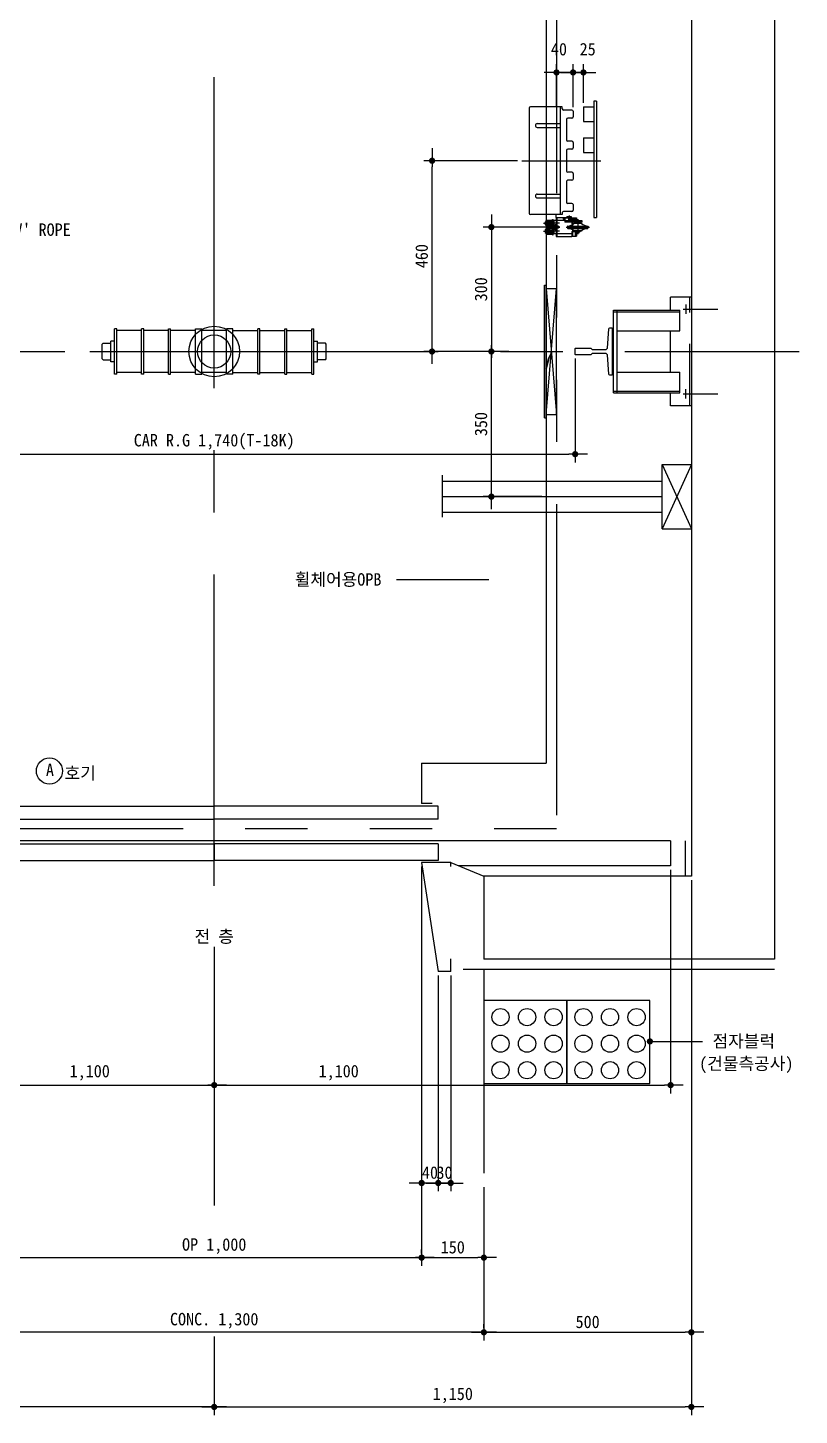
# Model space of a CAD drawing. Extents: x -9109 to 174251, y 57759 to 115528.
# Drawn here: x 127165 to 129024, y 110092 to 113437 of the extents above; entities that cross this region are included whole.
import ezdxf
from ezdxf.enums import TextEntityAlignment as Align

# ---------------------------------------------------------------- set-up
doc = ezdxf.new("R2010")
doc.units = 0
doc.header["$LTSCALE"] = 600
doc.header["$MEASUREMENT"] = 0
for name, pattern in [('CENTER', [2, 1.25, -0.25, 0.25, -0.25]), ('HIDDEN', [0.375, 0.25, -0.125]), ('PHANTOM', [2.5, 1.25, -0.25, 0.25, -0.25, 0.25, -0.25])]:
    doc.linetypes.add(name, pattern=pattern)
doc.layers.get('0').update_dxf_attribs({"linetype": 'CONTINUOUS'})
for name, color, linetype in [('1', 3, 'CONTINUOUS'), ('2', 4, 'HIDDEN'), ('3', 1, 'CENTER'), ('4', 6, 'PHANTOM'), ('6', 2, 'CONTINUOUS'), ('7', 7, 'CONTINUOUS'), ('A-DIMS', 7, 'CONTINUOUS')]:
    doc.layers.add(name, color=color, linetype=linetype)
doc.layers.add('A-MKXS-LEAD', color=7, linetype='CONTINUOUS', lineweight=25)
doc.layers.add('A-MKXS-TEXT1', color=3, linetype='CONTINUOUS', lineweight=25)
doc.styles.add('HY울릉도L', font='')
doc.styles.add('돋움체', font='')
doc.styles.get('HY울릉도L').set_extended_font_data('Dotum')
doc.styles.get('돋움체').set_extended_font_data('DotumChe')
doc.dimstyles.new('CDIM', dxfattribs={"dimtxt": 3, "dimasz": 1.5, "dimexe": 2, "dimexo": 1, "dimgap": 1, "dimtad": 1, "dimdec": 0, "dimrnd": 0.5, "dimzin": 0, "dimdsep": 32, "dimlunit": 6, "dimtxsty": 'HY울릉도L', "dimblk1": '_CIDOT', "dimblk2": '_CIDOT', "dimsah": 1, "dimcen": 5.5, "dimclrd": 2, "dimclre": 2, "dimclrt": 7, "dimadec": 0, "dimazin": 0, "dimtfac": 1, "dimtdec": 0, "dimtix": 1, "dimtmove": 2, "dimatfit": 1, "dimldrblk": '_CIDOT', "dimfxl": 1, "dimtolj": 1, "dimtzin": 0, "dimlwd": -1, "dimarcsym": 0})

# ---------------------------------------------------------------- blocks, each defined once
blk = doc.blocks.new('_CIDOT')
at = {"color": 0, "linetype": 'ByBlock'}
blk.add_line((2, 0), (-1, 0), dxfattribs=at)
at = {"color": 0, "linetype": 'ByBlock', "const_width": 0.5}
blk.add_lwpolyline([(-0.25, 0, 1), (0.25, 0, 1)], format="xyb", close=True, dxfattribs=at)
blk = doc.blocks.new('*D472')
at = {"layer": 'A-DIMS', "lineweight": -2, "transparency": 16777216}
for p, q in [((126744.4, 112639.6), (126744.4, 112389)), ((128484.4, 112639.6), (128484.4, 112389))]:
    blk.add_line(p, q, dxfattribs=at)
at = {"layer": 'A-DIMS', "transparency": 16777216}
blk.add_line((126759.4, 112409), (128469.4, 112409), dxfattribs=at)
at = {"layer": 'A-DIMS', "transparency": 16777216, "xscale": 15, "yscale": 15, "zscale": 15, "rotation": 180}
blk.add_blockref('_CIDOT', (126744.4, 112409), dxfattribs=at)
at = {"layer": 'A-DIMS', "transparency": 16777216, "xscale": 15, "yscale": 15, "zscale": 15}
blk.add_blockref('_CIDOT', (128484.4, 112409), dxfattribs=at)
at = {"layer": 'A-DIMS', "color": 3, "transparency": 16777216, "insert": (127614.4, 112438.7), "char_height": 30, "attachment_point": 5, "style": '돋움체'}
blk.add_mtext('\\A1;{\\C7;CAR R.G 1,740(T-18K)}', dxfattribs=at)
blk = doc.blocks.new('*D474')
at = {"layer": 'A-DIMS', "lineweight": -2, "transparency": 16777216}
for p, q in [((128429.4, 112956.6), (128262.4, 112956.6)), ((128324.1, 112656.6), (128262.4, 112656.6))]:
    blk.add_line(p, q, dxfattribs=at)
at = {"layer": 'A-DIMS', "transparency": 16777216}
blk.add_line((128282.4, 112941.6), (128282.4, 112671.6), dxfattribs=at)
at = {"layer": 'A-DIMS', "transparency": 16777216, "xscale": 15, "yscale": 15, "zscale": 15}
for p, rotation in [((128282.4, 112956.6), 90), ((128282.4, 112656.6), 270)]:
    blk.add_blockref('_CIDOT', p, dxfattribs=dict(at, rotation=rotation))
at = {"layer": 'A-DIMS', "color": 3, "transparency": 16777216, "insert": (128257.4, 112806.6), "char_height": 30, "attachment_point": 5, "rotation": 90, "style": '돋움체'}
blk.add_mtext('\\A1;300', dxfattribs=at)
blk = doc.blocks.new('*D475')
at = {"layer": 'A-DIMS', "lineweight": -2, "transparency": 16777216}
for p, q in [((128345.6, 113116.6), (128119.5, 113116.6)), ((128324.1, 112656.6), (128119.5, 112656.6))]:
    blk.add_line(p, q, dxfattribs=at)
at = {"layer": 'A-DIMS', "transparency": 16777216}
blk.add_line((128139.5, 112671.6), (128139.5, 113101.6), dxfattribs=at)
at = {"layer": 'A-DIMS', "transparency": 16777216, "xscale": 15, "yscale": 15, "zscale": 15}
for p, rotation in [((128139.5, 113116.6), 90), ((128139.5, 112656.6), 270)]:
    blk.add_blockref('_CIDOT', p, dxfattribs=dict(at, rotation=rotation))
at = {"layer": 'A-DIMS', "color": 3, "transparency": 16777216, "insert": (128114.5, 112886.6), "char_height": 30, "attachment_point": 5, "rotation": 90, "style": '돋움체'}
blk.add_mtext('\\A1;460', dxfattribs=at)
blk = doc.blocks.new('*D936')
at = {"layer": 'A-DIMS', "transparency": 16777216}
for p, q in [((-15, 672.9), (-30, 672.9)), ((40, 672.9), (0, 672.9)), ((55, 672.9), (70, 672.9))]:
    blk.add_line(p, q, dxfattribs=at)
at = {"layer": 'A-DIMS', "lineweight": -2, "transparency": 16777216}
for p, q in [((0, 589.3), (0, 692.9)), ((40, 589.3), (40, 692.9))]:
    blk.add_line(p, q, dxfattribs=at)
at = {"layer": 'A-DIMS', "transparency": 16777216, "xscale": 15, "yscale": 15, "zscale": 15}
blk.add_blockref('_CIDOT', (0, 672.9), dxfattribs=at)
at = {"layer": 'A-DIMS', "transparency": 16777216, "xscale": 15, "yscale": 15, "zscale": 15, "rotation": 180}
blk.add_blockref('_CIDOT', (40, 672.9), dxfattribs=at)
at = {"layer": 'A-DIMS', "color": 3, "transparency": 16777216, "insert": (5.9, 728.8), "char_height": 30, "attachment_point": 5, "style": '돋움체'}
blk.add_mtext('\\A1;40', dxfattribs=at)
blk = doc.blocks.new('*D937')
at = {"layer": 'A-DIMS', "transparency": 16777216}
for p, q in [((25, 672.9), (10, 672.9)), ((40, 672.9), (65, 672.9)), ((80, 672.9), (95, 672.9))]:
    blk.add_line(p, q, dxfattribs=at)
at = {"layer": 'A-DIMS', "lineweight": -2, "transparency": 16777216}
for p, q in [((40, 589.2), (40, 692.9)), ((65, 600), (65, 692.9))]:
    blk.add_line(p, q, dxfattribs=at)
at = {"layer": 'A-DIMS', "transparency": 16777216, "xscale": 15, "yscale": 15, "zscale": 15}
blk.add_blockref('_CIDOT', (40, 672.9), dxfattribs=at)
at = {"layer": 'A-DIMS', "transparency": 16777216, "xscale": 15, "yscale": 15, "zscale": 15, "rotation": 180}
blk.add_blockref('_CIDOT', (65, 672.9), dxfattribs=at)
at = {"layer": 'A-DIMS', "color": 3, "transparency": 16777216, "insert": (75.1, 728.8), "char_height": 30, "attachment_point": 5, "style": '돋움체'}
blk.add_mtext('\\A1;25', dxfattribs=at)
blk = doc.blocks.new('*D455')
at = {"layer": 'A-DIMS', "lineweight": -2, "transparency": 16777216}
for p, q in [((128114.4, 111364.6), (128114.4, 110451.6)), ((128264.4, 110641.6), (128264.4, 110451.6))]:
    blk.add_line(p, q, dxfattribs=at)
at = {"layer": 'A-DIMS', "transparency": 16777216}
blk.add_line((128129.4, 110471.6), (128249.4, 110471.6), dxfattribs=at)
at = {"layer": 'A-DIMS', "transparency": 16777216, "xscale": 15, "yscale": 15, "zscale": 15, "rotation": 180}
blk.add_blockref('_CIDOT', (128114.4, 110471.6), dxfattribs=at)
at = {"layer": 'A-DIMS', "transparency": 16777216, "xscale": 15, "yscale": 15, "zscale": 15}
blk.add_blockref('_CIDOT', (128264.4, 110471.6), dxfattribs=at)
at = {"layer": 'A-DIMS', "color": 3, "transparency": 16777216, "insert": (128189.4, 110496.6), "char_height": 30, "attachment_point": 5, "style": '돋움체'}
blk.add_mtext('\\A1;150', dxfattribs=at)
blk = doc.blocks.new('*D480')
at = {"layer": 'A-DIMS', "lineweight": -2, "transparency": 16777216}
for p, q in [((126964.4, 110641.6), (126964.4, 110271.6)), ((128264.4, 110641.6), (128264.4, 110271.6))]:
    blk.add_line(p, q, dxfattribs=at)
at = {"layer": 'A-DIMS', "transparency": 16777216}
blk.add_line((128249.4, 110291.6), (126979.4, 110291.6), dxfattribs=at)
at = {"layer": 'A-DIMS', "transparency": 16777216, "xscale": 15, "yscale": 15, "zscale": 15, "rotation": 180}
blk.add_blockref('_CIDOT', (126964.4, 110291.6), dxfattribs=at)
at = {"layer": 'A-DIMS', "transparency": 16777216, "xscale": 15, "yscale": 15, "zscale": 15}
blk.add_blockref('_CIDOT', (128264.4, 110291.6), dxfattribs=at)
at = {"layer": 'A-DIMS', "color": 3, "transparency": 16777216, "insert": (127614.4, 110319.5), "char_height": 30, "attachment_point": 5, "style": '돋움체'}
blk.add_mtext('\\A1;CONC. 1,300', dxfattribs=at)
blk = doc.blocks.new('*D456')
at = {"layer": 'A-DIMS', "lineweight": -2, "transparency": 16777216}
for p, q in [((127114.4, 110481.6), (127114.4, 110491.6)), ((128114.4, 110481.6), (128114.4, 110491.6))]:
    blk.add_line(p, q, dxfattribs=at)
at = {"layer": 'A-DIMS', "transparency": 16777216}
blk.add_line((127129.4, 110471.6), (128099.4, 110471.6), dxfattribs=at)
at = {"layer": 'A-DIMS', "transparency": 16777216, "xscale": 15, "yscale": 15, "zscale": 15, "rotation": 180}
blk.add_blockref('_CIDOT', (127114.4, 110471.6), dxfattribs=at)
at = {"layer": 'A-DIMS', "transparency": 16777216, "xscale": 15, "yscale": 15, "zscale": 15}
blk.add_blockref('_CIDOT', (128114.4, 110471.6), dxfattribs=at)
at = {"layer": 'A-DIMS', "color": 3, "transparency": 16777216, "insert": (127614.4, 110499.5), "char_height": 30, "attachment_point": 5, "style": '돋움체'}
blk.add_mtext('\\A1;OP 1,000', dxfattribs=at)
blk = doc.blocks.new('*D483')
at = {"layer": 'A-DIMS', "lineweight": -2, "transparency": 16777216}
for p, q in [((126464.4, 111381.6), (126464.4, 110091.6)), ((127614.4, 110281.4), (127614.4, 110091.6))]:
    blk.add_line(p, q, dxfattribs=at)
at = {"layer": 'A-DIMS', "transparency": 16777216}
blk.add_line((127599.4, 110111.6), (126479.4, 110111.6), dxfattribs=at)
at = {"layer": 'A-DIMS', "transparency": 16777216, "xscale": 15, "yscale": 15, "zscale": 15, "rotation": 180}
blk.add_blockref('_CIDOT', (126464.4, 110111.6), dxfattribs=at)
at = {"layer": 'A-DIMS', "transparency": 16777216, "xscale": 15, "yscale": 15, "zscale": 15}
blk.add_blockref('_CIDOT', (127614.4, 110111.6), dxfattribs=at)
at = {"layer": 'A-DIMS', "color": 3, "transparency": 16777216, "insert": (127039.4, 110139.4), "char_height": 30, "attachment_point": 5, "style": '돋움체'}
blk.add_mtext('\\A1;1,150', dxfattribs=at)
blk = doc.blocks.new('*D457')
at = {"layer": 'A-DIMS', "lineweight": -2, "transparency": 16777216}
for p, q in [((128764.4, 111381.6), (128764.4, 110271.6)), ((128264.4, 110301.6), (128264.4, 110311.6))]:
    blk.add_line(p, q, dxfattribs=at)
at = {"layer": 'A-DIMS', "transparency": 16777216}
blk.add_line((128279.4, 110291.6), (128749.4, 110291.6), dxfattribs=at)
at = {"layer": 'A-DIMS', "transparency": 16777216, "xscale": 15, "yscale": 15, "zscale": 15, "rotation": 180}
blk.add_blockref('_CIDOT', (128264.4, 110291.6), dxfattribs=at)
at = {"layer": 'A-DIMS', "transparency": 16777216, "xscale": 15, "yscale": 15, "zscale": 15}
blk.add_blockref('_CIDOT', (128764.4, 110291.6), dxfattribs=at)
at = {"layer": 'A-DIMS', "color": 3, "transparency": 16777216, "insert": (128514.4, 110316.6), "char_height": 30, "attachment_point": 5, "style": '돋움체'}
blk.add_mtext('\\A1;500', dxfattribs=at)
blk = doc.blocks.new('*D460')
at = {"layer": 'A-DIMS', "lineweight": -2, "transparency": 16777216}
for p, q in [((128154.4, 111151.8), (128154.4, 110631.6)), ((128184.4, 111151.8), (128184.4, 110631.6))]:
    blk.add_line(p, q, dxfattribs=at)
at = {"layer": 'A-DIMS', "transparency": 16777216}
for p, q in [((128139.4, 110651.6), (128124.4, 110651.6)), ((128154.4, 110651.6), (128184.4, 110651.6)), ((128199.4, 110651.6), (128214.4, 110651.6))]:
    blk.add_line(p, q, dxfattribs=at)
at = {"layer": 'A-DIMS', "transparency": 16777216, "xscale": 15, "yscale": 15, "zscale": 15}
blk.add_blockref('_CIDOT', (128154.4, 110651.6), dxfattribs=at)
at = {"layer": 'A-DIMS', "transparency": 16777216, "xscale": 15, "yscale": 15, "zscale": 15, "rotation": 180}
blk.add_blockref('_CIDOT', (128184.4, 110651.6), dxfattribs=at)
at = {"layer": 'A-DIMS', "color": 3, "transparency": 16777216, "insert": (128169.4, 110676.6), "char_height": 30, "attachment_point": 5, "style": '돋움체'}
blk.add_mtext('\\A1;30', dxfattribs=at)
blk = doc.blocks.new('*D461')
at = {"layer": 'A-DIMS', "lineweight": -2, "transparency": 16777216}
for p, q in [((128114.4, 111414.6), (128114.4, 110631.6)), ((128154.4, 111151.8), (128154.4, 110631.6))]:
    blk.add_line(p, q, dxfattribs=at)
at = {"layer": 'A-DIMS', "transparency": 16777216}
for p, q in [((128099.4, 110651.6), (128084.4, 110651.6)), ((128154.4, 110651.6), (128114.4, 110651.6)), ((128169.4, 110651.6), (128184.4, 110651.6))]:
    blk.add_line(p, q, dxfattribs=at)
at = {"layer": 'A-DIMS', "transparency": 16777216, "xscale": 15, "yscale": 15, "zscale": 15}
blk.add_blockref('_CIDOT', (128114.4, 110651.6), dxfattribs=at)
at = {"layer": 'A-DIMS', "transparency": 16777216, "xscale": 15, "yscale": 15, "zscale": 15, "rotation": 180}
blk.add_blockref('_CIDOT', (128154.4, 110651.6), dxfattribs=at)
at = {"layer": 'A-DIMS', "color": 3, "transparency": 16777216, "insert": (128134.4, 110676.6), "char_height": 30, "attachment_point": 5, "style": '돋움체'}
blk.add_mtext('\\A1;40', dxfattribs=at)
blk = doc.blocks.new('18K(89)')
at = {"layer": '1'}
blk.add_lwpolyline([(5.6, -57, 0.396891), (8.1, -54.6), (10.8, -8), (14.1, -4.8), (47.8, -4.8), (51, -8), (88, -8), (89, -7), (89, 7), (88, 8), (51, 8), (47.8, 4.7), (14.1, 4.7), (10.8, 8), (8.1, 54.6, 0.396891), (5.6, 57), (0, 57), (0, -57)], format="xyb", close=True, dxfattribs=at)
blk = doc.blocks.new('6본(GM2)')
at = {"layer": '2'}
for p, q in [((-240, -55), (-240, 55)), ((-235, 55), (-240, 55)), ((-235, -55), (-235, 55)), ((-175, 51), (-235, 51)), ((-175, -55), (-175, 55)), ((-170, 55), (-175, 55)), ((-170, -55), (-170, 55)), ((-110, 51), (-170, 51)), ((-110, -55), (-110, 55)), ((-110, 55), (-105, 55)), ((-105, -55), (-105, 55)), ((-45, 51), (-105, 51)), ((-45, -55), (-45, 55)), ((-45, 55), (-30, 55)), ((-30, -55), (-30, 55)), ((30, 51), (-30, 51)), ((30, -55), (30, 55)), ((45, 55), (30, 55)), ((45, -55), (45, 55)), ((45, 51), (105, 51)), ((105, -55), (105, 55)), ((110, 55), (105, 55)), ((110, -55), (110, 55)), ((110, 51), (170, 51)), ((170, -55), (170, 55)), ((170, 55), (175, 55)), ((175, -55), (175, 55)), ((175, 51), (235, 51)), ((235, -55), (235, 55)), ((235, 55), (240, 55)), ((240, -55), (240, 55)), ((-270, 18), (-268, 20)), ((-270, -18), (-270, 18)), ((-268, 20), (-248.8, 20)), ((-248.8, -25), (-248.8, 25)), ((-240, 25), (-248.8, 25)), ((240, 25), (248.8, 25)), ((248.8, -25), (248.8, 25)), ((268, 20), (248.8, 20)), ((270, 18), (268, 20)), ((270, -18), (270, 18)), ((-268, -20), (-270, -18)), ((-268, -20), (-248.8, -20)), ((-240, -25), (-248.8, -25)), ((240, -25), (248.8, -25)), ((268, -20), (248.8, -20)), ((268, -20), (270, -18)), ((-235, -55), (-240, -55)), ((-175, -51), (-235, -51)), ((-170, -55), (-175, -55)), ((-110, -51), (-170, -51)), ((-110, -55), (-105, -55)), ((-45, -51), (-105, -51)), ((-45, -55), (-30, -55)), ((30, -51), (-30, -51)), ((45, -55), (30, -55)), ((45, -51), (105, -51)), ((110, -55), (105, -55)), ((110, -51), (170, -51)), ((170, -55), (175, -55)), ((175, -51), (235, -51)), ((235, -55), (240, -55))]:
    blk.add_line(p, q, dxfattribs=at)
at = {"layer": '3'}
blk.add_line((-300, 0), (270, 0), dxfattribs=at)
blk = doc.blocks.new('GMCP')
for p, q in [((-35, -77.5), (-35, 77.5)), ((-35, 77.5), (35, 77.5)), ((-35, -77.5), (35, -77.5))]:
    blk.add_line(p, q)
at = {"layer": '1'}
for p, q in [((35, 77.5), (-35, -77.5)), ((-35, 77.5), (35, -77.5))]:
    blk.add_line(p, q, dxfattribs=at)
at = {"layer": '4'}
for p, q in [((-565, -49.7), (-565, 52)), ((-565, 37.5), (-35, 37.5)), ((-565, 0), (-35, 0)), ((-565, -37.5), (-35, -37.5))]:
    blk.add_line(p, q, dxfattribs=at)
blk = doc.blocks.new('*D462')
at = {"layer": 'A-DIMS', "lineweight": -2, "transparency": 16777216}
for p, q in [((128300.1, 112656.6), (128262.4, 112656.6)), ((128404.4, 112306.6), (128262.4, 112306.6))]:
    blk.add_line(p, q, dxfattribs=at)
at = {"layer": 'A-DIMS', "transparency": 16777216}
blk.add_line((128282.4, 112321.6), (128282.4, 112641.6), dxfattribs=at)
at = {"layer": 'A-DIMS', "transparency": 16777216, "xscale": 15, "yscale": 15, "zscale": 15}
for p, rotation in [((128282.4, 112656.6), 90), ((128282.4, 112306.6), 270)]:
    blk.add_blockref('_CIDOT', p, dxfattribs=dict(at, rotation=rotation))
at = {"layer": 'A-DIMS', "color": 3, "transparency": 16777216, "insert": (128257.4, 112481.6), "char_height": 30, "attachment_point": 5, "rotation": 90, "style": '돋움체'}
blk.add_mtext('\\A1;350', dxfattribs=at)
blk = doc.blocks.new('*D463')
at = {"layer": 'A-DIMS', "lineweight": -2, "transparency": 16777216}
for p, q in [((128764.4, 111381.6), (128764.4, 110091.6)), ((127614.4, 110281.4), (127614.4, 110091.6))]:
    blk.add_line(p, q, dxfattribs=at)
at = {"layer": 'A-DIMS', "transparency": 16777216}
blk.add_line((127629.4, 110111.6), (128749.4, 110111.6), dxfattribs=at)
at = {"layer": 'A-DIMS', "transparency": 16777216, "xscale": 15, "yscale": 15, "zscale": 15, "rotation": 180}
blk.add_blockref('_CIDOT', (127614.4, 110111.6), dxfattribs=at)
at = {"layer": 'A-DIMS', "transparency": 16777216, "xscale": 15, "yscale": 15, "zscale": 15}
blk.add_blockref('_CIDOT', (128764.4, 110111.6), dxfattribs=at)
at = {"layer": 'A-DIMS', "color": 3, "transparency": 16777216, "insert": (128189.4, 110139.4), "char_height": 30, "attachment_point": 5, "style": '돋움체'}
blk.add_mtext('\\A1;1,150', dxfattribs=at)
blk = doc.blocks.new('*D466')
at = {"layer": 'A-DIMS', "lineweight": -2, "transparency": 16777216}
for p, q in [((126514.4, 111406.6), (126514.4, 110867.6)), ((127614.4, 111221.2), (127614.4, 110867.6))]:
    blk.add_line(p, q, dxfattribs=at)
at = {"layer": 'A-DIMS', "transparency": 16777216}
blk.add_line((126529.4, 110887.6), (127599.4, 110887.6), dxfattribs=at)
at = {"layer": 'A-DIMS', "transparency": 16777216, "xscale": 15, "yscale": 15, "zscale": 15, "rotation": 180}
blk.add_blockref('_CIDOT', (126514.4, 110887.6), dxfattribs=at)
at = {"layer": 'A-DIMS', "transparency": 16777216, "xscale": 15, "yscale": 15, "zscale": 15}
blk.add_blockref('_CIDOT', (127614.4, 110887.6), dxfattribs=at)
at = {"layer": 'A-DIMS', "color": 3, "transparency": 16777216, "insert": (127314.4, 110917.6), "char_height": 30, "attachment_point": 5, "style": '돋움체'}
blk.add_mtext('\\A1;1,100', dxfattribs=at)
blk = doc.blocks.new('*D467')
at = {"layer": 'A-DIMS', "lineweight": -2, "transparency": 16777216}
for p, q in [((128714.4, 111406.6), (128714.4, 110867.6)), ((127614.4, 111221.2), (127614.4, 110867.6))]:
    blk.add_line(p, q, dxfattribs=at)
at = {"layer": 'A-DIMS', "transparency": 16777216}
blk.add_line((127629.4, 110887.6), (128699.4, 110887.6), dxfattribs=at)
at = {"layer": 'A-DIMS', "transparency": 16777216, "xscale": 15, "yscale": 15, "zscale": 15, "rotation": 180}
blk.add_blockref('_CIDOT', (127614.4, 110887.6), dxfattribs=at)
at = {"layer": 'A-DIMS', "transparency": 16777216, "xscale": 15, "yscale": 15, "zscale": 15}
blk.add_blockref('_CIDOT', (128714.4, 110887.6), dxfattribs=at)
at = {"layer": 'A-DIMS', "color": 3, "transparency": 16777216, "insert": (127914.4, 110917.6), "char_height": 30, "attachment_point": 5, "style": '돋움체'}
blk.add_mtext('\\A1;1,100', dxfattribs=at)
blk = doc.blocks.new('35')
at = {"layer": '2'}
blk.add_line((-35, 0), (-35, -85), dxfattribs=at)
blk = doc.blocks.new('CBR')
for p, q in [((0, 131.2), (-50, 131.2)), ((-50, 100), (-50, 131.2)), ((-28, 50), (-28, 100)), ((-50, -50), (-50, 50)), ((-28, -100), (-28, -50)), ((-50, -131.2), (-50, -100)), ((0, -131.2), (-50, -131.2))]:
    blk.add_line(p, q)
at = {"layer": '1', "color": 7}
for p, q in [((64.2, 100.9), (-19.7, 100.9)), ((-13.5, 113.1), (-13.5, 90.5)), ((-13.5, -113.1), (-13.5, -90.5)), ((64.2, -102.8), (-19.7, -102.8))]:
    blk.add_line(p, q, dxfattribs=at)
at = {"layer": '2'}
blk.add_line((-4, -131.2), (-4, 131.2), dxfattribs=at)
blk = doc.blocks.new('HOPB')
at = {"color": 7}
for p, q in [((-4, -160), (-4, 160)), ((-4, -160), (-4, 160)), ((0, -160), (0, 160)), ((0, -160), (0, 160)), ((25, -152), (25, 152))]:
    blk.add_line(p, q, dxfattribs=at)
for p, q in [((-4, 160), (0, 160)), ((0, 152), (25, 152)), ((-4, -160), (0, -160)), ((0, -152), (25, -152))]:
    blk.add_line(p, q)
at = {"layer": '1'}
for p, q in [((0, 152), (25, -152)), ((0, -152), (25, 152))]:
    blk.add_line(p, q, dxfattribs=at)
blk = doc.blocks.new('R2')
at = {"color": 0}
for p, q in [((96, 603.5), (90, 603.5)), ((90, 603.5), (90, 322.8)), ((96, 603.5), (96, 322.8)), ((-66, 587), (-66, 333)), ((14, 590), (-63, 590)), ((9, 590), (9, 330)), ((14, 585.2), (14, 590)), ((37, 582.2), (17, 582.2)), ((37, 582.2), (27, 582.2)), ((40, 579.2), (40, 565.8)), ((65, 590), (65, 555)), ((65, 590), (90, 590)), ((90, 590), (90, 555)), ((-46.5, 549.5), (9, 549.5)), ((-46.5, 540.5), (9, 540.5)), ((24, 559.8), (24, 510.2)), ((37, 562.8), (27, 562.8)), ((37, 562.8), (27, 562.8)), ((65, 555), (90, 555)), ((37, 507.2), (27, 507.2)), ((40, 504.2), (40, 490.8)), ((65, 515), (65, 480)), ((65, 515), (90, 515)), ((90, 515), (90, 480)), ((24, 484.8), (24, 435.2)), ((37, 487.8), (27, 487.8)), ((65, 480), (90, 480)), ((24, 409.8), (24, 360.2)), ((37, 432.2), (27, 432.2)), ((37, 412.8), (27, 412.8)), ((40, 429.2), (40, 415.8)), ((-46.5, 379.5), (9, 379.5)), ((-46.5, 370.5), (9, 370.5)), ((14, 334.8), (14, 330)), ((37, 337.8), (17, 337.8)), ((37, 357.2), (27, 357.2)), ((40, 354.2), (40, 340.8)), ((14, 330), (-63, 330))]:
    blk.add_line(p, q, dxfattribs=at)
for p, q in [((-25, 314.5), (-25, 316)), ((-25, 302.7), (-25, 304.2)), ((-24.6, 316.5), (-9.5, 317.5)), ((-24.6, 302.2), (-9.5, 301.2)), ((-20.7, 310.1, 1.1), (-23.3, 310.1, 1.1)), ((-20.7, 308.6, 1.1), (-23.3, 308.6, 1.1)), ((-20.7, 310.1, 1.1), (-20.7, 308.6, 1.1)), ((20.1, 315.9), (-19.9, 315.9)), ((-19.9, 315.9), (-19.9, 311.8)), ((-14.9, 311.8), (-19.9, 311.8)), ((-14.9, 306.8), (-19.9, 306.8)), ((-19.9, 306.8), (-19.9, 302.7)), ((1.1, 302.7), (-19.9, 302.7)), ((-19.7, 312.9), (-9.5, 313.5)), ((-19.7, 311.7), (-8.3, 312.3)), ((-19.7, 307), (-8.3, 306.4)), ((-19.7, 305.8), (-9.5, 305.2)), ((-19.3, 313.9, 1.1), (-18.9, 313.5, 1.1)), ((-19.3, 304.8, 1.1), (-18.9, 305.2, 1.1)), ((-18.9, 313.5, 1.1), (-18.9, 311.3, 1.1)), ((-7.5, 311.3, 0.3), (-18.9, 311.3, 4.2)), ((-7.5, 307.3, 0.3), (-18.9, 307.3, 4.2)), ((-18.9, 307.3, 1.1), (-18.9, 305.2, 1.1)), ((-14.9, 311.8), (-14.9, 306.8)), ((-9.5, 318.5), (-8.3, 318.5)), ((-9.5, 317.5), (-9.5, 318.5)), ((-9.5, 314.6), (-8.3, 314.6)), ((-9.5, 313.5), (-9.5, 314.6)), ((-9.5, 304.1), (-9.5, 305.2)), ((-9.5, 304.1), (-8.3, 304.1)), ((-9.5, 300.2), (-9.5, 301.2)), ((-8.3, 300.2), (-8.3, 318.5)), ((-7, 310.9), (-7.5, 311.3)), ((-7, 307.8), (-7.5, 307.3)), ((-7, 307.8), (-7, 310.9)), ((-6.7, 315.9), (-6.7, 302.7)), ((-5.6, 305.7, 1.4), (-5.1, 305.2, 1.4)), ((-5.1, 302.5, 1.4), (-5.1, 305.2, 1.4)), ((-4.5, 302.5, 5.1), (-5.1, 302.5, 5.3)), ((-3.2, 302.5, 4.7), (-3.6, 302.5, 4.8)), ((4.2, 302.5, 1.7), (-2.1, 302.5, 4.3)), ((-0.5, 323), (-0.5, 277)), ((-0.5, 323), (34.5, 323)), ((1.1, 315.9), (1.1, 283.6)), ((4.9, 301.9, 1.4), (4.2, 302.5, 1.4)), ((4.9, 301.9, 1.4), (4.9, 298.1, 1.4)), ((16.1, 322.5), (16.1, 319.3)), ((16.1, 322.5), (38.5, 322.5)), ((16.1, 319.3), (20.1, 319.3)), ((20.1, 322.5), (20.1, 311.8)), ((62.1, 315), (20.1, 315)), ((62.1, 311.8), (20.1, 311.8)), ((24.6, 325.5), (35.6, 325.5)), ((24.6, 325.5), (24.6, 322.5)), ((26.1, 301.5), (26.1, 298)), ((27.1, 302.5), (75.1, 302.5)), ((28.6, 322.5), (28.6, 315)), ((28.6, 319.3), (36.6, 319.3)), ((28.6, 318.3), (36.6, 318.3)), ((29.6, 314.9), (29.6, 320.2)), ((36.6, 321.2), (30.6, 321.2)), ((36.6, 313.9), (30.6, 313.9)), ((35.6, 325.5), (35.6, 322.5)), ((36.6, 322.1), (36.6, 315)), ((36.6, 322.1), (44.6, 322.1)), ((36.6, 313.9), (36.6, 321.2)), ((36.6, 319.1), (41.6, 319.1)), ((36.6, 316.1), (41.6, 316.1)), ((36.6, 311.8), (36.6, 307.9)), ((36.6, 307.9), (41.3, 307.9)), ((38.5, 322.5), (38.5, 322.1)), ((41.6, 316.1), (41.6, 319.1)), ((60.1, 309.8), (42.1, 309.8)), ((42.1, 309.8), (42.1, 308.5)), ((60.1, 308.8), (42.1, 308.8)), ((44.6, 322.1), (48.1, 322.1)), ((44.6, 322.1), (44.6, 315)), ((44.6, 311.8), (44.6, 309.8)), ((56.6, 311.8), (45.6, 311.8)), ((45.6, 311.8), (45.6, 309.8)), ((48.1, 322.1), (48.1, 315)), ((56.6, 311.8), (56.6, 309.8)), ((60.1, 309.8), (60.1, 308.5)), ((62.1, 311.8), (62.1, 315)), ((76.1, 301.5), (76.1, 298)), ((90, 322.8), (96, 322.8)), ((-25, 295.4), (-25, 296.9)), ((-25, 283.6), (-25, 285.1)), ((-24.6, 297.4), (-9.5, 298.4)), ((-24.6, 283.1), (-9.5, 282.1)), ((-20.7, 291, 1.1), (-23.3, 291, 1.1)), ((-20.7, 289.5, 1.1), (-23.3, 289.5, 1.1)), ((-20.7, 291, 1.1), (-20.7, 289.5, 1.1)), ((1.1, 296.8), (-19.9, 296.8)), ((-19.9, 296.8), (-19.9, 292.7)), ((-14.9, 292.7), (-19.9, 292.7)), ((-19.9, 287.7), (-19.9, 283.6)), ((-14.9, 287.7), (-19.9, 287.7)), ((36.6, 283.6), (-19.9, 283.6)), ((-19.7, 293.8), (-9.5, 294.4)), ((-19.7, 292.6), (-8.3, 293.2)), ((-19.7, 287.9), (-8.3, 287.3)), ((-19.7, 286.7), (-9.5, 286.1)), ((-19.3, 294.8, 1.1), (-18.9, 294.4, 1.1)), ((-19.3, 285.7, 1.1), (-18.9, 286.1, 1.1)), ((-18.9, 294.4, 1.1), (-18.9, 292.2, 1.1)), ((-7.5, 292.2, 0.3), (-18.9, 292.2, 4.2)), ((-7.5, 288.2, 0.3), (-18.9, 288.2, 4.2)), ((-18.9, 288.2, 1.1), (-18.9, 286.1, 1.1)), ((-14.9, 292.7), (-14.9, 287.7)), ((-7.3, 300.9, 1.4), (-10.5, 300.9, 1.4)), ((-7.3, 299, 1.4), (-10.5, 299, 1.4)), ((-9.5, 300.2), (-8.3, 300.2)), ((-9.5, 299.4), (-8.3, 299.4)), ((-9.5, 298.4), (-9.5, 299.4)), ((-9.5, 295.5), (-8.3, 295.5)), ((-9.5, 294.4), (-9.5, 295.5)), ((-9.5, 285), (-9.5, 286.1)), ((-9.5, 285), (-8.3, 285)), ((-9.5, 281.1), (-9.5, 282.1)), ((-9.5, 281.1), (-8.3, 281.1)), ((-8.3, 281.1), (-8.3, 299.4)), ((-7, 291.8), (-7.5, 292.2)), ((-7, 288.7), (-7.5, 288.2)), ((-7.3, 299, 1.4), (-7.3, 300.9, 1.4)), ((-7, 288.7), (-7, 291.8)), ((-6.7, 296.8), (-6.7, 283.6)), ((-5.6, 294.3, 1.4), (-5.1, 294.8, 1.4)), ((-5.1, 294.8, 1.4), (-5.1, 297.5, 1.4)), ((-4.5, 297.5, 5.1), (-5.1, 297.5, 5.3)), ((-3.2, 297.5, 4.7), (-3.6, 297.5, 4.8)), ((4.2, 297.5, 1.7), (-2.1, 297.5, 4.3)), ((-0.5, 277), (34.5, 277)), ((4.9, 298.1, 1.4), (4.2, 297.5, 1.4)), ((27.1, 297), (75.1, 297)), ((36.6, 289.3), (44.6, 289.3)), ((36.6, 289.3), (36.6, 277.9)), ((36.6, 277.9), (44.6, 277.9)), ((42.1, 291.1), (42.1, 289.8)), ((60.1, 290.8), (42.1, 290.8)), ((60.1, 289.8), (42.1, 289.8)), ((44.6, 289.8), (44.6, 277.9)), ((44.6, 277.9), (48.1, 277.9)), ((45.6, 289.8), (45.6, 288.8)), ((56.6, 288.8), (45.6, 288.8)), ((55.6, 288.3), (46.6, 288.3)), ((46.6, 288.3), (46.6, 287.8)), ((55.6, 287.8), (46.6, 287.8)), ((48.1, 288.8), (48.1, 288.3)), ((48.1, 287.8), (48.1, 285.8)), ((49.1, 284.8), (48.1, 285.8)), ((48.1, 285.6), (48.1, 277.9)), ((53.1, 284.8), (49.1, 284.8)), ((54.1, 285.8), (53.1, 284.8)), ((54.1, 288.8), (54.1, 288.3)), ((54.1, 287.8), (54.1, 285.8)), ((55.6, 288.3), (55.6, 287.8)), ((56.6, 289.8), (56.6, 288.8)), ((60.1, 291.1), (60.1, 289.8))]:
    blk.add_line(p, q)
for centre, radius, start, end in [((-63, 587), 3, 90, 180), ((17, 585.2), 3, 180, 270), ((37, 579.2), 3, 0, 90), ((-46.5, 545), 4.5, 90, 270), ((27, 559.8), 3, 90, 180), ((37, 565.8), 3, 270, 0), ((27, 510.2), 3, 180, 270), ((37, 504.2), 3, 0, 90), ((27, 484.8), 3, 90, 180), ((37, 490.8), 3, 270, 0), ((27, 435.2), 3, 180, 270), ((27, 409.8), 3, 90, 180), ((37, 429.2), 3, 0, 90), ((37, 415.8), 3, 270, 0), ((-46.5, 375), 4.5, 90, 270), ((17, 334.8), 3, 90, 180), ((27, 360.2), 3, 180, 270), ((37, 354.2), 3, 0, 90), ((37, 340.8), 3, 270, 0), ((-63, 333), 3, 180, 270)]:
    blk.add_arc(centre, radius, start, end, dxfattribs=at)
for centre, radius, start, end in [((-22.1, 309.3), 5.96, 119.7974, 240.2026), ((-24.5, 316), 0.5, 93.0857, 180), ((-24.5, 302.7), 0.5, 180, 266.9143), ((-18.7, 309.3, 1.1), 4.61, 97.8828, 170.5269), ((-19.7, 309.3), 3.56, 90, 270), ((-18.7, 309.3, 1.1), 4.61, 189.4731, 262.1172), ((-19.7, 309.3), 2.36, 90, 270), ((-4.9, 300, 1.4), 5.77, 97.8828, 170.5269), ((27.1, 301.5), 1, 90, 180), ((23.4, 333.8), 31.5, 276.7434, 306.4626), ((30.6, 320.2), 1, 90, 180), ((30.6, 314.9), 1, 180, 270), ((78.8, 333.8), 31.5, 233.5374, 263.2566), ((75.1, 301.5), 1, 0, 90), ((-22.1, 290.2), 5.96, 119.7974, 240.2026), ((-24.5, 296.9), 0.5, 93.0857, 180), ((-24.5, 283.6), 0.5, 180, 266.9143), ((-18.7, 290.2, 1.1), 4.61, 97.8828, 170.5269), ((-19.7, 290.2), 3.56, 90, 270), ((-18.7, 290.2, 1.1), 4.61, 189.4731, 262.1172), ((-19.7, 290.2), 2.36, 90, 270), ((-4.9, 300, 1.4), 5.77, 189.4731, 262.1172), ((27.1, 298), 1, 180, 270), ((23.4, 265.8), 31.5, 53.5374, 83.2566), ((78.8, 265.8), 31.5, 96.7434, 126.4626), ((75.1, 298), 1, 270, 0)]:
    blk.add_arc(centre, radius, start, end)
at = {"layer": '1', "color": 3}
for p, q in [((-18.9, 311.3, 1.1), (-18.9, 307.3, 1.1)), ((-7, 310.9), (-18.9, 310.9, 1.1)), ((-7, 307.8), (-18.9, 307.8, 1.1)), ((-18.8, 309.3, 1.1), (-18.1, 309.3, 1.1)), ((-18.2, 305.6, 1.1), (-18.8, 309.3, 1.1)), ((-18.1, 309.4, 1.1), (-18.7, 313, 1.1)), ((-18.7, 313, 1.1), (-18.7, 311.3, 1.1)), ((-18.7, 313, 1.1), (-18, 313, 1.1)), ((-17.5, 305.6, 1.1), (-18.2, 305.6, 1.1)), ((-17.4, 309.4, 1.1), (-18.1, 309.4, 1.1)), ((-18.1, 309.3, 1.1), (-17.5, 305.6, 1.1)), ((-18, 313, 1.1), (-17.4, 309.4, 1.1)), ((-17.5, 305.6, 1.1), (-17.5, 307.3, 1.1)), ((-17.4, 314.2), (-16.5, 314.2)), ((-17.4, 304.2), (-17.4, 314.2)), ((-17.4, 304.2), (-16.5, 304.2)), ((-16.5, 314.2), (-16.5, 304.2)), ((-5.1, 297.5, 1.4), (-5.1, 302.5, 1.4)), ((-4.6, 301.9, 1.4), (-5.1, 301.9, 1.4)), ((-4.1, 304.7), (-4.9, 300)), ((-3.2, 304.7), (-4.1, 304.7)), ((-4, 300), (-3.2, 304.7)), ((-3.2, 301.9, 1.4), (-3.7, 301.9, 1.4)), ((-3.2, 306.4), (-3.2, 293.9)), ((-3.2, 306.4), (-2.1, 306.4)), ((-3.2, 304.7), (-3.2, 302.5)), ((-2.1, 293.9), (-2.1, 306.4)), ((4.9, 301.9, 1.4), (-2.1, 301.9, 1.4)), ((-18.9, 292.2, 1.1), (-18.9, 288.2, 1.1)), ((-7, 291.8), (-18.9, 291.8, 1.1)), ((-7, 288.7), (-18.9, 288.7, 1.1)), ((-18.8, 290.2, 1.1), (-18.1, 290.2, 1.1)), ((-18.2, 286.5, 1.1), (-18.8, 290.2, 1.1)), ((-18.1, 290.3, 1.1), (-18.7, 293.9, 1.1)), ((-18.7, 293.9, 1.1), (-18.7, 292.2, 1.1)), ((-18.7, 293.9, 1.1), (-18, 293.9, 1.1)), ((-17.5, 286.5, 1.1), (-18.2, 286.5, 1.1)), ((-17.4, 290.3, 1.1), (-18.1, 290.3, 1.1)), ((-18.1, 290.2, 1.1), (-17.5, 286.5, 1.1)), ((-18, 293.9, 1.1), (-17.4, 290.3, 1.1)), ((-17.5, 286.5, 1.1), (-17.5, 288.2, 1.1)), ((-17.4, 295.1), (-16.5, 295.1)), ((-17.4, 285.1), (-17.4, 295.1)), ((-17.4, 285.1), (-16.5, 285.1)), ((-16.5, 295.1), (-16.5, 285.1)), ((-4.4, 298.1, 1.4), (-5.1, 298.1, 1.4)), ((-4.9, 300), (-4, 300)), ((-4.1, 299.9), (-4.8, 295.4)), ((-4.8, 295.4), (-4.8, 297.5)), ((-4.8, 295.4), (-3.9, 295.4)), ((-3.2, 299.9), (-4.1, 299.9)), ((-3.9, 295.4), (-3.2, 299.9)), ((-3.2, 298.1, 1.4), (-3.5, 298.1, 1.4)), ((-3.2, 293.9), (-2.1, 293.9)), ((4.9, 298.1, 1.4), (-2.1, 298.1, 1.4))]:
    blk.add_line(p, q, dxfattribs=at)
at = {"layer": '2'}
for p, q in [((-23.8, 314.1), (-23.8, 314.9)), ((-23.8, 303.8), (-23.8, 304.6)), ((-23.4, 315.4), (-8.3, 316.3)), ((-23.4, 303.3), (-8.3, 302.3)), ((1.1, 323), (1.1, 277)), ((36.6, 319.1), (44.6, 319.1)), ((36.6, 316.1), (44.6, 316.1)), ((39.5, 282), (39.5, 318)), ((-23.8, 295), (-23.8, 295.8)), ((-23.8, 284.7), (-23.8, 285.5)), ((-23.4, 296.3), (-8.3, 297.2)), ((-23.4, 284.2), (-8.3, 283.2))]:
    blk.add_line(p, q, dxfattribs=at)
for centre, radius, start, end in [((-22.1, 309.3), 4.76, 115.4695, 244.5305), ((-24.3, 314.1), 0.5, 295.4695, 0), ((-24.3, 304.6), 0.5, 0, 64.5305), ((-23.3, 314.9), 0.5, 93.6982, 180), ((-23.3, 303.8), 0.5, 180, 266.3018), ((34.5, 318), 5, 0, 90), ((-22.1, 290.2), 4.76, 115.4695, 244.5305), ((-24.3, 295), 0.5, 295.4695, 0), ((-24.3, 285.5), 0.5, 0, 64.5305), ((-23.3, 295.8), 0.5, 93.6982, 180), ((-23.3, 284.7), 0.5, 180, 266.3018), ((34.5, 282), 5, 270, 0)]:
    blk.add_arc(centre, radius, start, end, dxfattribs=at)
at = {"layer": '3'}
for p, q in [((-83.3, 460), (106.5, 460)), ((-31.6, 309.3), (-6.4, 309.3)), ((-24.2, 309.3), (-5.6, 309.3)), ((7.2, 309.3), (-24.1, 309.3)), ((-19.7, 315.9), (-19.7, 301.2)), ((30.1, 327.8), (30.1, 320)), ((34.9, 317.6), (46.3, 317.6)), ((35.3, 317.6), (42.9, 317.6)), ((51.1, 318.9), (51.1, 283.1)), ((-31.6, 290.2), (-6.4, 290.2)), ((7.2, 290.2), (-24.3, 290.2)), ((-24.2, 290.2), (-5.6, 290.2)), ((-19.7, 296.8), (-19.7, 282.1)), ((-11.7, 300), (6.6, 300, 1.4)), ((8.1, 300), (-4.4, 300)), ((-3.4, 300), (8.2, 300)), ((23, 299.8), (79.7, 299.8))]:
    blk.add_line(p, q, dxfattribs=at)
at = {"layer": '4'}
blk.add_line((-0.5, 323, -1.2), (-0.5, 330), dxfattribs=at)
at = {"layer": 'A-DIMS'}
dim = blk.add_linear_dim(base=(0, 672.9), p1=(40, 579.3), p2=(0, 579.3), dimstyle='CDIM', override={"dimscale": 10, "dimtxsty": '돋움체', "dimclrd": 256, "dimclre": 256, "dimclrt": 3}, dxfattribs=at)
dim.commit()
dim.dimension.update_dxf_attribs({"geometry": '*D936', "text_midpoint": (5.9, 728.8), "dimtype": 128})
dim = blk.add_linear_dim(base=(65, 672.9), p1=(40, 579.2), p2=(65, 590), angle=180, dimstyle='CDIM', override={"dimscale": 10, "dimtxsty": '돋움체', "dimclrd": 256, "dimclre": 256, "dimclrt": 3}, dxfattribs=at)
dim.commit()
dim.dimension.update_dxf_attribs({"geometry": '*D937', "text_midpoint": (75.1, 728.8), "dimtype": 128})

msp = doc.modelspace()

# ---------------------------------------------------------------- linework, layer by layer
for p, q in [((128764.4, 114241.6), (128764.4, 111391.6)), ((128414.4, 113763.6), (128414.4, 111663.6)), ((128114.4, 111663.6), (128114.4, 111566.6)), ((128114.4, 111663.6), (128414.4, 111663.6)), ((127074.4, 111560.6), (127614.4, 111560.6)), ((128154.4, 111560.6), (127614.4, 111560.6)), ((128139.4, 111566.6), (128114.4, 111566.6)), ((128154.4, 111528.6), (128154.4, 111560.6)), ((128714.4, 111476.6), (126514.4, 111476.6)), ((128714.4, 111476.6), (128714.4, 111416.6)), ((128184.4, 111424.6), (128264.4, 111391.6)), ((128264.4, 111391.6), (128264.4, 111191.6))]:
    msp.add_line(p, q)
at = {"color": 3}
msp.add_line((128484.4, 112631.3), (128484.4, 112475.3), dxfattribs=at)
at = {"color": 7}
for p, q in [((127614.4, 111528.6), (127614.4, 111560.6)), ((127614.4, 111528.6), (127614.4, 111560.6)), ((127614.4, 111528.6), (127614.4, 111560.6)), ((127614.4, 111528.6), (127614.4, 111560.6)), ((127074.4, 111528.6), (127614.4, 111528.6)), ((128154.4, 111528.6), (127614.4, 111528.6)), ((127074.4, 111469.6), (127614.4, 111469.6)), ((128154.4, 111469.6), (127614.4, 111469.6)), ((127614.4, 111469.6), (127614.4, 111429.6)), ((127614.4, 111469.6), (127614.4, 111429.6)), ((128154.4, 111469.6), (128154.4, 111429.6)), ((127074.4, 111429.6), (127614.4, 111429.6)), ((128154.4, 111429.6), (127614.4, 111429.6)), ((128114.4, 111424.6), (128154.4, 111161.8)), ((128184.4, 111424.6), (128114.4, 111424.6)), ((128184.4, 111424.6), (128184.4, 111422.6)), ((128184.4, 111414.6), (128184.4, 111424.6)), ((128184.4, 111422.6), (128184.4, 111424.6)), ((128714.4, 111416.6), (128203.8, 111416.6)), ((128184.4, 111161.8), (128184.4, 111191.8)), ((128184.4, 111161.8), (128154.4, 111161.8))]:
    msp.add_line(p, q, dxfattribs=at)
at = {"color": 7, "linetype": 'Continuous'}
msp.add_line((128764.4, 111391.6), (128264.4, 111391.6), dxfattribs=at)
at = {"color": 6}
for points in [[(128464.4, 111091.6), (128264.4, 111091.6), (128264.4, 110891.6), (128464.4, 110891.6)], [(128664.4, 111091.6), (128464.4, 111091.6), (128464.4, 110891.6), (128664.4, 110891.6)]]:
    msp.add_lwpolyline(points, close=True, dxfattribs=at)
at = {"color": 251}
for centre in [(128304.4, 111051.6), (128368.4, 111051.6), (128432.4, 111051.6), (128504.4, 111051.6), (128568.4, 111051.6), (128632.4, 111051.6), (128304.4, 110987.6), (128368.4, 110987.6), (128432.4, 110987.6), (128504.4, 110987.6), (128568.4, 110987.6), (128632.4, 110987.6), (128304.4, 110923.6), (128368.4, 110923.6), (128432.4, 110923.6), (128504.4, 110923.6), (128568.4, 110923.6), (128632.4, 110923.6)]:
    msp.add_circle(centre, 20.8, dxfattribs=at)
at = {"layer": '1'}
for p, q in [((128576.4, 112556.6), (128576.4, 112756.6)), ((128576.4, 112756.6), (128736.4, 112756.6)), ((128576.4, 112752.6), (128736.4, 112752.6)), ((128585.5, 112556.6), (128585.5, 112756.6)), ((128585.5, 112706.6), (128736.4, 112706.6)), ((128585.5, 112606.6), (128736.4, 112606.6)), ((128576.4, 112560.6), (128736.4, 112560.6)), ((128576.4, 112556.6), (128736.4, 112556.6))]:
    msp.add_line(p, q, dxfattribs=at)
for centre, radius in [((127614.4, 112656.6), 61), ((127614.4, 112656.6), 40), ((127217.2, 111645.1), 31.5)]:
    msp.add_circle(centre, radius, dxfattribs=at)
at = {"layer": '3'}
for p, q in [((127614.4, 111368.5), (127614.4, 114501.6)), ((126204.4, 112656.6), (129024.4, 112656.6))]:
    msp.add_line(p, q, dxfattribs=at)
at = {"layer": '4'}
for p, q in [((128439.4, 113788.6), (128439.4, 111506.6)), ((126789.4, 111506.6), (128439.4, 111506.6)), ((128964.4, 111166.6), (128184.4, 111166.6))]:
    msp.add_line(p, q, dxfattribs=at)
at = {"layer": '6', "color": 3}
msp.add_line((128484.4, 112628.6), (128484.4, 112472.6), dxfattribs=at)
at = {"layer": '7'}
for p, q in [((128964.4, 114441.6), (128964.4, 111191.6)), ((128964.4, 111191.6), (128264.4, 111191.6))]:
    msp.add_line(p, q, dxfattribs=at)
at = {"layer": 'A-DIMS'}
for p, q in [((127614.4, 111207.2), (127614.4, 110597.7)), ((128264.4, 111167.6), (128264.4, 110675.6))]:
    msp.add_line(p, q, dxfattribs=at)
at = {"layer": 'A-MKXS-LEAD'}
msp.add_line((128276.4, 112106.4), (128053.4, 112106.4), dxfattribs=at)
msp.add_lwpolyline([(128426.9, 112656.6, 0, 10, 0), (128411.9, 112616.2, 0, 0, 0), (128276.4, 112106.4, 0, 0, 0)], format="xyseb", dxfattribs=at)
at = {"layer": 'A-MKXS-LEAD', "const_width": 7.5}
msp.add_lwpolyline([(128660.7, 110993, 1), (128668.2, 110993, 1)], format="xyb", close=True, dxfattribs=at)
at = {"layer": 'A-MKXS-LEAD'}
msp.add_lwpolyline([(128664.4, 110993), (128791.4, 110993)], dxfattribs=at)

# ---------------------------------------------------------------- block references
for name, p in [('R2', (128439.4, 112656.6)), ('HOPB', (128414.4, 112656.6)), ('6본(GM2)', (127614.4, 112656.6)), ('GMCP', (128729.4, 112306.6))]:
    msp.add_blockref(name, p)
at = {"xscale": -1}
for name, p in [('18K(89)', (128573.4, 112656.6)), ('35', (128714.4, 111476.6))]:
    msp.add_blockref(name, p, dxfattribs=at)
at = {"layer": '1'}
msp.add_blockref('CBR', (128764.4, 112656.6), dxfattribs=at)

# ---------------------------------------------------------------- texts
at = {"layer": 'A-MKXS-TEXT1', "style": '돋움체'}
msp.add_text("GOV' ROPE", height=30, dxfattribs=at).set_placement((127181.4, 112951), align=Align.MIDDLE)
for s, p in [('휠체어용OPB', (127808.6, 112092)), ('호기', (127253.7, 111625)), ('점자블럭', (128815.5, 110978.8)), ('(건물측공사)', (128783.3, 110924.6))]:
    msp.add_text(s, height=30, dxfattribs=at).set_placement(p)
msp.add_text('A', height=30, dxfattribs=at).set_placement((127218.5, 111647.7), align=Align.MIDDLE_CENTER)
msp.add_text('전 층', height=30, dxfattribs=at).set_placement((127614.4, 111231.2), align=Align.CENTER)

# ---------------------------------------------------------------- dimensions: what is measured, and where the dimension line sits
at = {"layer": 'A-DIMS'}
for base, p1, p2, angle, picture, middle in [((128139.5, 113116.6), (128334.1, 112656.6), (128355.6, 113116.6), 90, '*D475', (128114.5, 112886.6)), ((128282.4, 112656.6), (128439.4, 112956.6), (128334.1, 112656.6), 90, '*D474', (128257.4, 112806.6)), ((128282.4, 112656.6), (128414.4, 112306.6), (128310.1, 112656.6), 90, '*D462', (128257.4, 112481.6)), ((128114.4, 110651.6), (128154.4, 111161.8), (128114.4, 111424.6), 180, '*D461', (128134.4, 110676.6)), ((126464.4, 110111.6), (127614.4, 110291.4), (126464.4, 111391.6), 180, '*D483', (127039.4, 110139.4)), ((128264.4, 110471.6), (128114.4, 111374.6), (128264.4, 110651.6), 180, '*D455', (128189.4, 110496.6)), ((128184.4, 110651.6), (128154.4, 111161.8), (128184.4, 111161.8), 180, '*D460', (128169.4, 110676.6))]:
    dim = msp.add_linear_dim(base=base, p1=p1, p2=p2, angle=angle, dimstyle='CDIM', override={"dimscale": 10, "dimtxsty": '돋움체', "dimclrd": 256, "dimclre": 256, "dimclrt": 3}, dxfattribs=at)
    dim.commit()
    dim.dimension.update_dxf_attribs({"geometry": picture, "text_midpoint": middle})
for base, p1, p2, text, picture, middle in [((128484.4, 112409), (126744.4, 112649.6), (128484.4, 112649.6), '{\\C7;CAR R.G <>(T-18K)}', '*D472', (127614.4, 112438.7)), ((126964.4, 110291.6), (128264.4, 110651.6), (126964.4, 110651.6), 'CONC. <>', '*D480', (127614.4, 110319.5)), ((128114.4, 110471.6), (127114.4, 110471.6), (128114.4, 110471.6), 'OP <>', '*D456', (127614.4, 110499.5))]:
    dim = msp.add_linear_dim(base=base, p1=p1, p2=p2, text=text, dimstyle='CDIM', override={"dimscale": 10, "dimtxsty": '돋움체', "dimclrd": 256, "dimclre": 256, "dimclrt": 3}, dxfattribs=at)
    dim.commit()
    dim.dimension.update_dxf_attribs({"geometry": picture, "text_midpoint": middle})
for base, p1, p2, picture, middle in [((127614.4, 110887.6), (126514.4, 111416.6), (127614.4, 111231.2), '*D466', (127314.4, 110917.6)), ((128714.4, 110887.6), (127614.4, 111231.2), (128714.4, 111416.6), '*D467', (127914.4, 110917.6))]:
    dim = msp.add_linear_dim(base=base, p1=p1, p2=p2, dimstyle='CDIM', override={"dimscale": 10, "dimtxsty": '돋움체', "dimclrd": 256, "dimclre": 256, "dimclrt": 3}, dxfattribs=at)
    dim.commit()
    dim.dimension.update_dxf_attribs({"geometry": picture, "text_midpoint": middle, "dimtype": 160})
for base, p1, picture, middle in [((128764.4, 110111.6), (127614.4, 110291.4), '*D463', (128189.4, 110139.4)), ((128764.4, 110291.6), (128264.4, 110291.6), '*D457', (128514.4, 110316.6))]:
    dim = msp.add_linear_dim(base=base, p1=p1, p2=(128764.4, 111391.6), dimstyle='CDIM', override={"dimscale": 10, "dimtxsty": '돋움체', "dimclrd": 256, "dimclre": 256, "dimclrt": 3}, dxfattribs=at)
    dim.commit()
    dim.dimension.update_dxf_attribs({"geometry": picture, "text_midpoint": middle})

doc.saveas('drawing.dxf')
